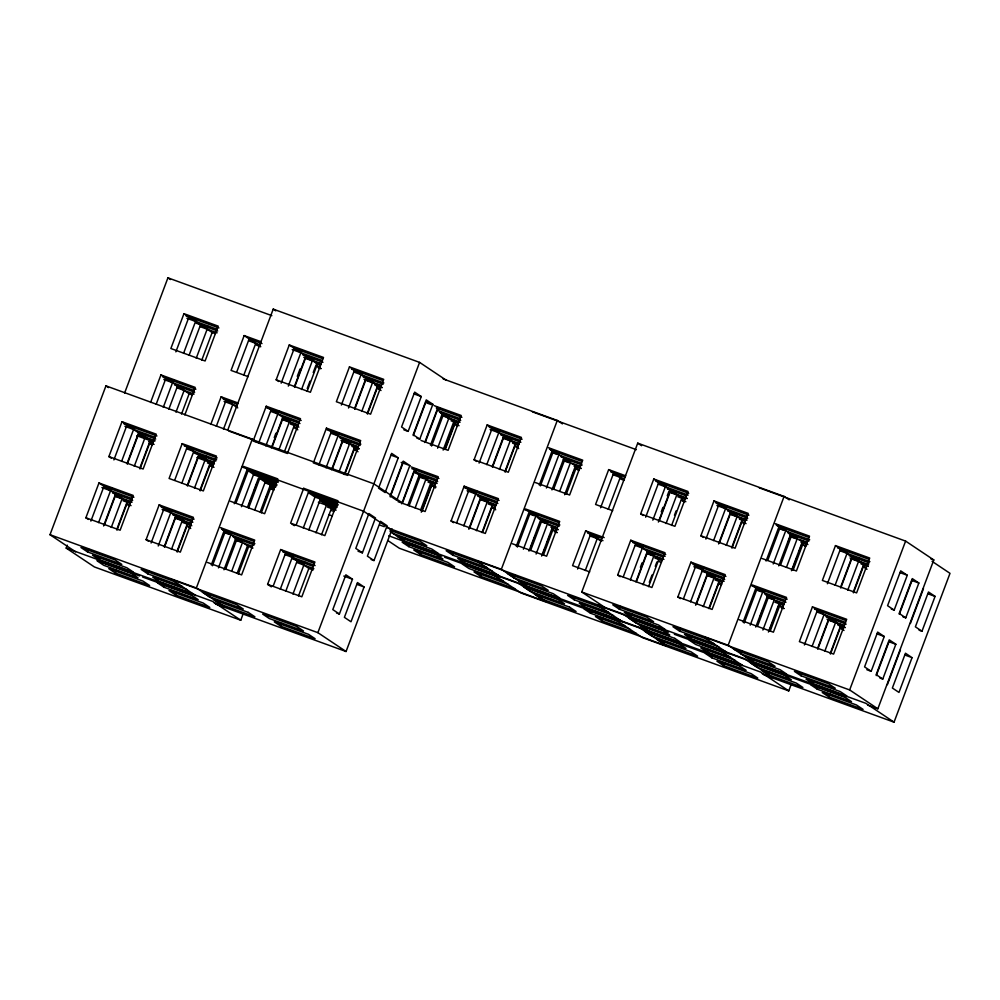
<?xml version="1.0" encoding="UTF-8"?>
<svg xmlns="http://www.w3.org/2000/svg" width="1000" height="1000" viewBox="0 0 1000 1000"><rect width="100%" height="100%" fill="white"/><g stroke="black" fill="none" stroke-linecap="round" stroke-linejoin="round"><path stroke-width="1.5" d="M75.638 551.862L50 534.712L105.95 385.863L252.312 439.137L256.163 441.7M243.512 612.925L240.763 620.212L94.4 566.95L66.2 548.1L67.3 545.175M124.588 393.1L167.925 277.825L271.837 315.637M85.887 517.762L98.963 482.962L133.2 495.425L120.125 530.212L85.887 517.762L88.387 519.438M108.888 456.562L121.988 421.725L156.225 434.175L143.125 469.025L108.888 456.562L111.388 458.237M90.887 521.1L103.975 486.312L133.925 497.212M113.9 459.913L126.988 425.062M87.562 551.925L80.962 547.513L115.2 559.963L121.8 564.375L87.562 551.925L88.612 549.138M98.575 522.612L111.613 487.925M121.587 461.388L134.625 426.7M103.575 525.962L115.562 494.075M127.137 463.288L138.588 432.825L155.7 439.05M104.275 525.337L115.175 496.35L130.863 502.062M127.275 464.137L138.188 435.1L153.887 440.812M150.588 402.463L160.938 374.925L195.175 387.375L184.825 414.925M183.962 313.675L170.863 348.512L205.1 360.975L218.2 326.138L183.962 313.675L212.15 332.525L215.012 333.562M156.137 404.363L165.938 378.263M175.863 351.863L188.962 317.025M99.162 559.675L92.562 555.262L126.8 567.725L133.4 572.137L99.162 559.675L100.2 556.9M111.263 527.475L122.163 498.475M134.275 466.262L146.225 434.45M116.812 529.362L127.163 501.825L130.013 502.863M139.812 468.162L149.637 442.025M116.962 530.2L127.825 501.3M139.975 468.975L149.787 442.863L154.075 444.412M150.575 441.087L149.537 443.875L152.387 444.913M163.275 407.325L173.588 379.875M183.562 353.35L196.6 318.65M168.825 409.212L177.537 386.025M189.112 355.238L200.562 324.775M115.363 573.05L108.763 568.65L143 581.1L149.6 585.513L115.363 573.05L116.412 570.275M175.963 412.175L184.137 390.438M196.238 358.225L208.2 326.4M181.513 414.075L189.137 393.775L160.938 374.925M201.788 360.112L212.15 332.525M146.088 539.663L159.162 504.875L193.4 517.337L180.325 552.125L146.088 539.663L148.588 541.337M182.188 443.625L169.088 478.475L203.325 490.925L216.425 456.087L182.188 443.625L205.387 459.137M151.088 543.013L164.175 508.225M174.65 480.337L187.188 446.975M182 586.287L147.762 573.825L148.812 571.05M158.238 545.975L171.825 509.825M181.788 483.3L193.787 451.388M164.325 546.413L175.775 515.95M187.338 485.2L198.787 454.725M164.475 547.25L175.375 518.25L191.062 523.962M187.475 486.05L198.4 457.013L214.088 462.725M210.787 424.375L221.137 396.825L238.263 403.062M261.275 341.812L244.163 335.588L231.062 370.425L248.188 376.65M216.337 426.262L226.137 400.175L221.137 396.825M236.625 372.287L249.163 338.925L262 343.6M171.462 549.375L183.412 517.587M194.475 488.15L206.425 456.362M177.013 551.275L187.362 523.737L190.212 524.775M200.012 490.062L209.838 463.938M163.962 587.212L157.375 582.8L191.612 595.25L198.2 599.663L163.962 587.212L165.012 584.425M177.162 552.1L188.025 523.212M200.175 490.875L210.775 463M223.475 429.225L232.75 404.562M243.762 375.25L255.763 343.338M227.688 430.238L273.225 309.113L419.588 362.388L446.5 380.387M175.562 594.963L168.975 590.55L203.2 603.013L209.8 607.425L175.562 594.963L176.612 592.188M214.312 603.112L224.562 606.838L196.363 587.975L252.312 439.137M266.238 406.225L253.162 441.012L287.4 453.475L300.475 418.675L266.238 406.225L294.438 425.075L284.625 451.163M276.163 379.812L289.262 344.975L323.5 357.438L310.4 392.275L276.163 379.812L278.663 381.488M211.3 564.925L224.375 530.125L221.488 529.075M234.3 503.725L247.387 468.888M212.4 565.788L225.475 530.988M235.938 503.137L248.5 469.75M258.712 442.9L271.238 409.562M281.163 383.162L294.262 348.312L322.788 358.7M218.438 567.875L230.963 534.538L225.2 532.438M241.438 506.688L253.988 473.288L249.587 470.35M209.062 596.6L202.475 592.188L236.7 604.65L243.3 609.062L209.062 596.6L210.113 593.825M276.225 482.962L254.838 475.175L255.875 472.388M265.85 445.863L278.888 411.175M288.312 386.087L301.9 349.95M223.975 569.775L235.963 537.888L233.088 536.838M247.525 507.125L258.438 478.088M249.325 503.587L250.963 499.212M254.262 490.45L257 483.162M274.25 437.612L275.887 433.237M297.288 376.325L300.025 369.025M225.625 569.188L237.075 538.75M248.637 507.962L260.087 477.5M271.4 447.762L282.838 417.325L299.962 423.525M294.413 386.538L305.863 356.075M272.638 445.688L282.438 419.6L298.137 425.312M294.55 387.388L305.462 358.35L321.15 364.062M231.663 571.287L242.562 542.3L235.35 539.675M254.675 510.087L265.587 481.05L262.288 478.837M274.988 486.037L266.425 482.925L267.475 480.15M279.075 449.275L290.475 418.95M301.537 389.513L313.5 357.7M237.175 573.275L247.6 545.55M260.212 511.987L270.637 484.25M265.275 499.738L266.913 495.387M307.225 388.475L309.962 381.213M313.225 372.5L315.963 365.25M238.312 574.05L248.663 546.5L243.663 543.162L252.225 546.275M261.325 512.837L271.688 485.25M307.087 391.413L317.45 363.825L320.312 364.862M267.6 584.35L280.675 549.55L314.913 562.013L301.825 596.8L267.6 584.35L271.35 586.85M326.438 428.125L313.363 462.912L347.6 475.375L360.675 440.588L326.438 428.125L354.637 446.987L358.913 448.537M349.462 366.875L336.362 401.725L370.6 414.175L383.7 379.338L349.462 366.875L377.65 385.737L381.938 387.287M273.137 586.237L285.675 552.9L314.2 563.288M296.15 525.013L308.7 491.65M318.913 464.812L331.438 431.475M341.375 405.037L354.462 370.225M280.287 589.2L293.325 554.5M303.288 527.975L316.075 494.3M326.05 467.775L339.087 433.075M348.512 408L362.1 371.863M285.825 591.1L297.275 560.625M308.837 529.875L320.288 499.412M331.6 469.663L343.05 439.2M354.613 408.45L366.062 377.975M332.287 469.05L342.638 441.512L358.338 447.212M354.75 409.3L365.662 380.262L381.35 385.975M280.863 626.263L274.262 621.85L308.5 634.312L315.1 638.725L280.863 626.263L281.913 623.488M292.962 594.062L304.913 562.263M315.975 532.837L327.675 502.05M339.275 471.175L350.688 440.838M361.75 411.4L373.7 379.613M298.512 595.95L308.863 568.413L280.675 549.55M321.525 534.75L331.337 508.612M344.288 474.525L354.637 446.987M367.287 413.312L377.65 385.737M344.975 473.9L355.3 446.463M367.45 414.125L378.3 385.238M392.137 528.938L346.062 651.513L317.875 632.663L419.588 362.388M339.387 614.012L352.475 579.212L345.875 574.812L332.8 609.6L339.387 614.012L336.512 612.962M362.4 552.812L375.487 517.975L368.9 513.562L355.8 548.4L362.4 552.812L358.062 551.237M398.237 457.788L385.163 492.575L378.562 488.175L391.637 453.375L398.237 457.788L391.025 455.163M408.162 431.388L421.262 396.55L414.663 392.137L401.562 426.975L408.162 431.388L403.837 429.812M390.262 496.887L403.425 461.863M413.3 435.6L425.913 402.025M364.062 586.975L350.988 621.763L344.4 617.35L357.475 582.562L364.062 586.975L356.85 584.35M373.988 560.562L387.088 525.725L380.487 521.312L367.4 556.163L373.988 560.562L371.1 559.513M409.837 465.55L396.75 500.337L390.163 495.925L403.237 461.138L409.837 465.55L401.175 462.4M419.762 439.137L432.85 404.3L426.262 399.888L413.162 434.725L419.762 439.137L416.875 438.088M401.7 503.825L414.875 468.8M424.738 442.525L437.912 407.5M402.45 503.062L414.438 471.175M425.462 441.863L437.463 409.925M437.125 483.425L427.137 479.787L415.55 472.013L416.6 469.225M439.613 408.013L438.562 410.788L459.963 418.575M408 504.963L419.438 474.513L415.112 472.938M430.462 445.2L442.463 413.263L439.575 412.212M409.1 505.825L420.55 475.375M431.575 446.05L443.562 414.137M415.138 507.912L426.037 478.925L419.438 474.513M437.6 448.162L449.062 417.675L441.85 415.05M397.537 536.575L431.775 549.038L438.375 553.438L404.137 540.988L405.188 538.2M427.137 479.787L428.188 477.013M420.65 509.9L431.075 482.175M443.137 450.075L454.113 420.887M421.25 512.125L432.137 483.137M444.8 449.475L455.163 421.887L458.013 422.925M408.75 546.613L402.15 542.2L436.388 554.663L442.975 559.062L408.75 546.613L409.787 543.825M421.938 511.5L431.75 485.412M445.5 448.825L455.812 421.388M420.337 554.362L413.75 549.95L447.987 562.413L454.575 566.825L420.337 554.362L421.388 551.587M451.075 520.975L464.15 486.188L498.387 498.65L485.3 533.438L451.075 520.975L453.575 522.65M474.075 459.775L487.163 424.938L521.4 437.4L508.312 472.238L474.075 459.775L476.575 461.45M456.613 522.875L469.15 489.525L499.1 500.438M479.087 463.1L492.175 428.288M486.975 567.6L452.738 555.138L453.787 552.362M463.762 525.825L476.8 491.138M486.775 464.613L499.812 429.913M468.762 529.175L480.75 497.262M492.312 466.5L503.762 436.037M469.45 528.562L480.35 499.562L496.037 505.275M492.463 467.35L503.375 438.325L519.062 444.025M498.575 575.35L464.338 562.888L465.387 560.112M476.438 530.688L488.4 498.9M499.462 469.462L511.413 437.675M481.987 532.587L492.337 505.037L464.15 486.188M505 471.375L515.363 443.8L518.212 444.837M482.688 531.962L491.962 507.3L494.812 508.338M505.15 472.188L516.013 443.3M514.775 588.725L480.538 576.275L481.587 573.488M526.975 586.425L501.35 569.288L557.3 420.438L443.125 378.9M516.275 546.225L529.35 511.438L525.025 509.862M539.275 485.037L552.375 450.188L549.487 449.137M517.375 547.087L530.45 512.3L558.975 522.688M540.375 485.9L553.475 451.05M523.413 549.188L535.95 515.85L529.35 511.438M546.413 487.987L558.962 454.6L553.2 452.5M514.05 577.913L507.45 573.5L541.688 585.95L548.275 590.363L514.05 577.913L515.087 575.125M547.55 523.737L537.05 516.688L538.1 513.913M528.962 551.087L540.95 519.188L538.062 518.138M551.962 489.888L563.962 457.95L561.087 456.9M531.263 546.188L535.1 535.975M559.237 471.763L560.887 467.388M530.6 550.5L542.05 520.062L559.175 526.263M553.625 489.275L565.075 458.812L582.188 465.037M536.1 554.05L547.537 523.6L540.95 519.188M559.65 491.388L570.562 462.362L563.35 459.738M525.638 585.662L519.05 581.25L553.288 593.713L559.875 598.125L525.638 585.662L526.688 582.888M541.613 556.038L552.575 526.85M564.65 494.75L575.612 465.562M543.438 552.425L545.062 548.075M547.25 542.275L549.975 535.025M572.438 475.238L574.075 470.887M543.288 555.35L553.65 527.812L557.925 529.375M566.3 494.15L576.663 466.562L580.95 468.125M578.775 470.513L576.275 468.85L577.312 466.062M604.2 537.612L585.65 530.862L572.575 565.65L589.688 571.888M625.788 475.85L608.675 469.613L595.575 504.462L612.688 510.688M577.575 569L590.65 534.212M600.588 507.775L613.675 472.962M608.475 612.275L574.25 599.812L575.288 597.038M585.262 570.513L598.3 535.812M608.275 509.288L621.312 474.588M606.138 608.288L581.775 592L637.725 443.15L784.1 496.413L789.225 499.85M624.688 625.65L590.45 613.2L591.5 610.413M617.675 575.05L630.75 540.25L664.987 552.712L651.912 587.5L617.675 575.05L620.175 576.712M640.675 513.85L653.775 479.012L688 491.463L674.912 526.312L640.675 513.85L643.175 515.525M636.287 633.413L602.05 620.95L603.088 618.175M623.212 576.938L635.75 543.6M645.675 517.2L658.775 482.35M619.338 609.2L612.75 604.8L646.988 617.25L653.575 621.663L619.338 609.2L620.388 606.425M630.363 579.9L643.4 545.212M652.825 520.125L666.413 483.988M640.4 567.275L642.05 562.888M661.25 511.812L662.887 507.438M667.275 495.763L668.925 491.388M635.9 581.8L647.35 551.35L663.05 557.038M658.375 522.025L670.362 490.112M636.6 581.175L646.95 553.638L662.65 559.35M659.613 519.975L669.975 492.388L687.087 498.612M630.938 616.962L624.35 612.55L658.575 625.013L665.175 629.425L630.938 616.962L631.987 614.188M643.05 584.763L654.987 552.987M666.05 523.55L676.963 494.513M649.275 582.275L652 575.025M655.275 566.325L656.9 561.975M674.463 515.25L676.1 510.9M648.587 586.65L658.95 559.113L655.188 556.6M671.6 525.45L681.963 497.863L653.775 479.012M635.55 622.587L628.95 618.175L663.188 630.638L669.788 635.05L635.55 622.587L636.587 619.812M684.075 501.812L681.575 500.138L682.613 497.362M677.875 596.95L690.95 562.163L725.188 574.625L712.113 609.412L677.875 596.95L680.375 598.625M700.875 535.763L713.975 500.913L748.2 513.375L735.113 548.212L700.875 535.763L703.375 537.425M663.35 643.725L656.75 639.312L690.987 651.775L697.588 656.175L663.35 643.725L664.4 640.938M683.425 598.85L695.95 565.513M705.888 539.075L718.975 504.263M713.775 643.575L679.55 631.112L680.588 628.337M690.562 601.812L703.6 567.112M713.575 540.588L726.612 505.887M695.562 605.15L707.562 573.237M718.575 543.925L730.575 512.013M696.263 604.538L707.15 575.538L722.85 581.25M719.262 543.325L730.175 514.3L745.863 520M725.375 651.325L691.137 638.875L692.188 636.087M703.25 606.663L715.2 574.875M726.263 545.438L737.163 516.425M708.787 608.562L719.15 581.013L690.95 562.163M731.8 547.35L742.163 519.775L745.013 520.812M709.488 607.938L718.763 583.275L721.612 584.312M731.963 548.162L742.812 519.275M741.575 664.712L707.35 652.25L708.388 649.475M711.95 657.875L705.362 653.462L739.6 665.925L746.188 670.337L711.95 657.875L713 655.1M755.062 663.263L728.15 645.263L784.1 496.413M723.55 665.625L716.95 661.213L751.188 673.675L757.788 678.088L723.55 665.625L724.6 662.85M743.075 622.2L756.15 587.413L751.825 585.837M766.075 561.013L779.175 526.163L776.287 525.112M744.175 623.062L757.25 588.275M767.725 560.425L780.275 527.038M750.212 625.163L762.75 591.825L756.15 587.413M773.213 563.962L785.763 530.575L780 528.475M741.888 651.1L740.85 653.888L775.088 666.338L768.487 661.938L734.25 649.475M764.9 589.888L763.863 592.663L785.25 600.45M755.763 627.062L767.75 595.175L764.862 594.125M778.763 565.862L790.775 533.925L787.887 532.875M760.263 616.325L763 609.025M788.238 541.9L789.875 537.525M757.412 626.475L768.85 596.038M780.425 565.25L791.875 534.788M762.9 630.025L774.35 599.575L767.75 595.175M786.45 567.362L797.362 538.337L790.15 535.712M753.487 658.863L752.438 661.637L786.675 674.1L780.088 669.688L745.85 657.225M768.413 632.013L779.375 602.837M791.45 570.725L802.412 541.538M770.238 628.4L772.962 621.15M777.312 609.55L778.95 605.2M793.238 567.188L797.062 557.025M799.25 551.213L801.975 543.962M770.1 631.325L780.45 603.787L783.3 604.825M793.1 570.125L803.462 542.537M805.575 546.5L803.075 544.825L804.125 542.038M768.65 675.025L762.05 670.612L796.287 683.062L802.887 687.475L768.65 675.025L769.688 672.237M812.45 606.838L799.375 641.637L833.612 654.087L846.688 619.3L812.45 606.838L840.65 625.7L844.925 627.25M835.475 545.6L822.375 580.438L856.612 592.888L869.712 558.05L835.475 545.6L863.675 564.45L867.95 566.013M804.375 644.975L817.45 610.188M827.387 583.75L840.475 548.938M788.75 690.888L760.562 672.025L614.188 618.763L642.387 637.612L788.75 690.888L791.5 683.587M801.05 675.788L794.45 671.388L828.688 683.838L835.288 688.25L801.05 675.788L802.087 673.012M812.062 646.488L824.062 614.575M835.075 585.262L848.112 550.575M817.613 648.375L829.062 617.913M840.625 587.163L852.075 556.7M817.763 649.212L828.662 620.225L844.35 625.925M840.763 588.013L851.675 558.975L867.375 564.688M812.65 683.55L806.05 679.137L840.288 691.6L846.875 696L812.65 683.55L813.688 680.763M824.75 651.338L836.7 619.55M847.763 590.112L859.712 558.325M830.3 653.238L840.65 625.7M853.3 592.038L863.675 564.45M817.25 689.175L810.662 684.762L844.887 697.225L851.488 701.625L817.25 689.175L818.3 686.388M830.45 654.062L841.312 625.175M853.462 592.837L864.325 563.95M828.85 696.925L822.25 692.513L856.488 704.975L863.088 709.388L828.85 696.925L829.9 694.15M905.6 541.1L933.8 559.95L877.85 708.8L849.65 689.95L905.6 541.1L759.237 487.837M871.175 671.3L884.25 636.5L877.65 632.087L864.575 666.888L871.175 671.3L866.85 669.725M894.175 610.1L907.275 575.262L900.675 570.85L887.575 605.688L894.175 610.1L891.287 609.05M876.275 675.6L888.9 642.038M899.312 614.312L911.938 580.737M882.775 679.05L895.85 644.262L889.25 639.85L876.175 674.638L882.775 679.05L879.887 678M905.775 617.85L918.863 583.013L912.275 578.6L899.175 613.438L905.775 617.85L902.887 616.8M887.375 684.675L900.45 649.887M910.375 623.475L923.475 588.638M912.05 657.638L898.975 692.425L892.375 688.025L905.462 653.225L912.05 657.638L904.837 655.013M921.975 631.237L935.075 596.388L928.475 591.987L915.387 626.825L921.975 631.237L919.087 630.188M763.787 674.775L894.05 722.175L950 573.337L932.062 561.337M532.425 411.85L636.35 449.675M930.863 558.888L933.8 559.95M351.575 369.175L382.987 380.613M775.275 523.688L809.513 536.15L796.413 570.988L762.175 558.525M655.888 481.3L688.725 493.25M716.087 503.212L748.925 515.163M777.387 525.988L808.8 537.413M837.588 547.888L869 559.325M292.2 349.575L322.25 360.513M353.85 372.013L383.875 382.938M414.05 393.925L421.262 396.55M658.15 484.137L688.188 495.075M716.912 505.525L746.963 516.462M302.975 355.025L322.975 362.3M363.175 376.925L383.175 384.212M779.663 528.812L783.988 530.388M809.688 539.75L786.875 531.438L776.525 524.525M839.862 550.725L869.9 561.65M900.062 572.638L907.275 575.262M667.487 489.062L686.062 495.812M727.688 510.962L747.688 518.25M788.988 533.737L808.988 541.013M849.188 555.65L869.188 562.925M303.8 357.337L321.012 363.6M364 379.237L381.213 385.5M425.637 401.675L432.85 404.3M426.962 403.038L431.25 404.588M434.1 405.625L461.2 415.487L448.113 450.325L421 440.462M186.075 315.975L218.912 327.925M548.475 447.713L582.712 460.163L569.612 495.012L535.375 482.55M669.75 491.9L686.95 498.15M729.95 513.8L747.15 520.062M316.175 363.775L320.45 365.337M374.95 385.163L382.075 387.762M791.25 536.575L797.025 538.675M798.462 539.2L807.025 542.312M850.013 557.95L868.65 564.738M911.65 580.388L918.863 583.013M791.475 537.062L795.763 538.625M798.612 539.663L807.175 542.775M436.25 407.938L461.925 417.275M489.288 427.238L522.125 439.188M550.588 450L582 461.438M610.788 471.912L625.087 477.113M681.963 497.863L684.812 498.9M186.9 318.275L216.95 329.212M248.55 340.712L260.038 344.9M677.825 496.775L684.963 499.363M739.463 519.2L745.163 521.275M317.062 366.112L319.913 367.15M380.112 389.05L377.262 388.013L381.012 390.525M800.763 541.962L807.887 544.562M860.962 563.875L868.088 566.475M490.112 429.55L520.163 440.475M196.238 323.2L217.675 331M256.438 345.112L260.763 346.688L244.163 335.588M318.075 367.537L320.962 368.587M552.85 452.837L557.188 454.412M581.462 463.25L560.062 455.462L549.725 448.55M613.05 474.75L624.55 478.925M681.575 500.138L685.85 501.7M746.05 523.612L741.775 522.05L744.275 523.725M440.675 413.088L460.688 420.363M500.887 434.988L520.887 442.262M803.075 544.825L805.925 545.862M866.125 567.762L863.275 566.725L867.025 569.237M620.938 479.137L623.825 480.188M199.938 326.562L217.138 332.825M442.95 415.913L460.15 422.175M503.15 437.825L518.925 443.562M447.45 417.962L458.862 422.125M564.45 460.6L568.775 462.175M571.663 463.225L580.225 466.337M564.675 461.087L568.95 462.65M571.812 463.688L580.363 466.8M927.862 593.763L935.075 596.388M451.025 420.8L458.162 423.387M512.65 443.225L518.362 445.3M573.962 465.988L581.087 468.587M459.05 425.725L454.775 424.162L457.275 425.838M517.825 447.113L514.975 446.075L518.725 448.587M576.275 468.85L579.125 469.888M266.913 407.987L301.2 420.462M327.125 429.875L359.975 441.85M632.863 542.55L665.713 554.5M693.075 564.438L725.913 576.413M754.375 587.225L787.212 599.175M814.575 609.113L845.987 620.562M270.625 411.35L299.237 421.737M330.838 433.237L360.863 444.162M635.138 545.388L665.175 556.287M693.9 566.737L723.95 577.675M756.975 589.725L762.75 591.825M340.163 438.15L360.163 445.438M756.637 590.062L760.962 591.638M816.85 611.95L845.462 622.362M877.038 633.875L884.25 636.5M701.787 571.138L724.675 579.462M765.962 594.987L785.975 602.238M826.175 616.862L846.175 624.15M282.225 419.1L297.987 424.85M340.988 440.462L358.188 446.75M411.075 466.875L438.188 476.737L425.1 511.525L398 501.662M163.05 377.212L195.9 389.162M223.263 399.1L237.55 404.325M646.725 553.138L663.925 559.4M706.938 575.025L724.125 581.312M767.125 596.95L774.35 599.575M290.3 423.988L298.863 427.1M351.925 446.413L359.062 449M766.787 597.3L772.562 599.388M775.45 600.438L784 603.562M827 619.175L844.2 625.462M888.637 641.637L895.85 644.262M464.825 487.925L469.162 489.5M775.588 600.913L784.15 604.025M411.8 468.663L438.9 478.525M587.775 533.138L602.062 538.362M163.875 379.525L193.938 390.438M224.088 401.413L237.025 406.112M654.812 558.013L661.938 560.612M715.013 579.925L722.138 582.525M296.9 428.363L294.05 427.325L297.8 429.837M357.1 450.275L354.25 449.237L358 451.75M774.887 602.175L783.45 605.288M837.938 625.125L845.075 627.712M415.55 472.013L436.95 479.8M467.1 490.763L497.15 501.7M530.175 513.75L535.95 515.85M174.65 384.975L194.662 392.225M529.837 514.087L534.163 515.662M537.05 516.688L559.875 524.987M590.05 535.975L602.962 540.675M658.562 561.362L661.413 562.4M420.55 475.35L437.675 481.587M477.875 496.213L497.875 503.488M780.062 606.038L782.913 607.075M843.112 628.987L840.263 627.95L844.013 630.462M539.163 519.012L542.05 520.062M176.925 387.812L194.112 394.062M781.062 607.5L783.95 608.55M418.825 476.3L426.037 478.925M480.138 499.05L495.9 504.812M419.925 477.163L424.25 478.738M541.775 521.5L547.537 523.6M425.863 479.738L435.838 483.363M189.137 393.775L191.988 394.812M541.425 521.838L545.763 523.413M548.638 524.462L557.2 527.587M548.787 524.938L557.35 528.05M428 482.038L435.138 484.637M488.212 503.95L495.337 506.55M550.938 527.238L558.062 529.837M436.037 486.95L431.763 485.387L435.513 487.9M553.263 530.062L556.112 531.1M554.263 531.525L557.15 532.575M228.912 431.075L373.825 483.812L402.013 502.663M739.175 619.725L773.413 632.188L786.488 597.388L752.25 584.938L762.75 591.95M512.375 543.75L546.613 556.2L559.688 521.413L525.45 508.95L535.95 515.975M243.487 466.4L277.725 478.862L264.637 513.7L230.4 501.238M124.1 424.012L156.95 435.962M184.3 445.925L217.15 457.875M242.15 467.025L363.638 511.238L391.838 530.087M252.775 471.3L259.9 473.9M318.675 495.288L322.962 496.85M581.775 592L728.15 645.263M278.2 481.662L248.238 470.763L254.838 475.175M336.962 503.05L308.438 492.663L315.038 497.075L337.863 505.387M124.925 426.325L154.987 437.262M186.575 448.762L216.612 459.688M849.65 689.95L703.288 636.675L728.913 653.825M277.913 482.463L255.087 474.15L249.587 470.475M338.113 504.375L315.287 496.062L309.788 492.388M707.188 639.163L672.95 626.7L679.55 631.112M194.462 453.15L215.9 460.962M276.95 484.75L259.837 478.512L266.425 482.925M337.15 506.65L320.037 500.425L326.625 504.837L335.188 507.95M137.975 434.613L155.162 440.863M198.175 456.512L213.938 462.25M266.688 481.912L276.675 485.55M322.562 502.25L336.875 507.45M718.787 646.912L684.55 634.462L691.137 638.875M136.85 435.725L152.95 441.587M196.863 457.562L214.425 463.95M265.675 483.062L275.925 486.788M318.363 502.238L335.938 508.638M379.862 525.075L384.25 526.675M387.175 527.737L501.35 569.288M148.65 441.538L152.925 443.1M207.425 462.925L213.125 465M271.812 486.413L274.738 487.475M331.825 508.25L334.75 509.312M270.15 486.213L274.425 487.775M327.5 507.088L336.05 510.2M209.988 464.762L212.838 465.8M390.225 530.375L420.188 541.275L426.775 545.688L392.537 533.225M480.387 563.188L446.15 550.725L452.738 555.138M601.888 607.863L567.65 595.4L574.25 599.812M629 617.788L668.525 632.163M674.375 634.3L725.612 652.938M209.737 465.775L214.013 467.337M723.388 652.537L689.15 640.088L695.75 644.5L729.987 656.95M750.512 662.463L845.65 697.087M867.6 705.075L877.85 708.8M271.038 488.55L273.888 489.588M331.238 510.462L334.087 511.5M491.975 570.938L457.738 558.488L464.338 562.888M613.488 615.625L579.25 603.162L585.837 607.575L620.075 620.025M734.987 660.3L700.75 647.837L707.35 652.25M388.75 535.8L517.55 582.675L545.75 601.525L399.375 548.263L387.85 540.55M329 514.7L331.925 515.775M403.663 542.337L441.725 556.188M444.65 557.25L498.8 576.962M496.587 576.562L462.35 564.113L468.95 568.513L503.188 580.975M526.638 587.55L618.85 621.1M618.088 621.237L583.85 608.787L590.45 613.2M646.675 631.7L740.35 665.788M762.3 673.775L772.55 677.5L744.35 658.65L597.987 605.388L622.337 621.663M508.188 584.325L473.95 571.862L480.538 576.275M629.688 629L595.45 616.538L602.05 620.95M220.475 527.65L254.713 540.1L241.625 574.9L207.4 562.438M161.3 507.15L194.125 519.125M282.8 551.825L285.688 552.875M222.587 529.938L254 541.375M110.575 490.7L131.975 498.488M162.125 509.462L192.175 520.388M101.912 487.575L110.562 490.725M232.075 535.375L254.9 543.688M285.062 554.663L315.1 565.588M224.85 532.775L229.188 534.35M343.812 576.062L352.475 579.212M112.675 493.025L132.688 500.275M172.887 514.9L192.9 522.175M234.188 537.7L254.2 544.95M292.95 559.05L312.975 566.337M114.95 495.85L132.15 502.113M175.162 517.737L190.925 523.5M296.663 562.413L313.85 568.7M236.45 540.538L240.775 542.112M123.025 500.737L130.162 503.325M181.8 522.125L191.788 525.75M248.663 546.5L252.95 548.062M308.863 568.413L313.15 569.963M131.062 505.637L126.775 504.075L129.275 505.75M189.838 527.025L186.975 525.988L190.725 528.5M50 534.712L196.363 587.975M317.875 632.663L171.5 579.4L195.85 595.675M175.4 581.875L141.163 569.412L147.762 573.825M187 589.637L152.762 577.175L159.362 581.587L193.6 594.038M66.2 548.1L212.575 601.362L240.763 620.212M97.225 560.5L139.675 575.938M142.6 577.013L192.362 595.112M215.8 604.113L346.062 651.513M788.125 532.275L797.362 538.462M637.725 443.15L641.575 445.725M713.975 500.913L740.913 518.938M557.3 420.438L562.425 423.875M608.675 469.613L624.025 479.888M561.312 456.3L570.562 462.488M765.113 593.5L774.35 599.712M781.312 606.875L783.812 608.55M487.163 424.938L514.113 442.962M718.763 583.275L721.263 584.95M439.812 411.625L450.163 418.537M630.75 540.25L653.938 555.763M894.05 722.175L865.863 703.325L719.488 650.062L742.562 665.487M273.225 309.113L275.788 310.837M585.65 530.862L601.013 541.1M289.262 344.975L316.2 362.987M318.312 366.95L320.812 368.612M554.513 530.9L557.013 532.575M167.925 277.825L170.487 279.538M491.962 507.3L495.712 509.8M649.762 631.962L622.85 613.962L476.488 560.7L500.838 576.987M226.15 400.15L237.75 407.9M390.1 531.462L404.137 540.988M321.388 500.138L326.887 503.825M261.188 478.237L265.587 481.175M269.875 487.65L273.712 490.213M105.95 385.863L108.513 387.587M291.85 523.987L294.35 525.662M121.988 421.725L145.188 437.238M221.725 528.488L232.062 535.4M233.325 536.213L242.562 542.425M159.162 504.875L186.112 522.9M98.963 482.962L125.913 500.988M303.688 488.312L290.6 523.15L324.837 535.612L337.925 500.763L303.688 488.312M784.688 675.312L750.462 662.85L757.05 667.262L791.287 679.725L784.688 675.312M674.788 638.387L640.55 625.925L647.15 630.337L681.375 642.8L674.788 638.387M639.05 627.35L492.688 574.087L520.887 592.938L667.25 646.2L639.05 627.35M557.888 599.338L523.65 586.875L530.25 591.287L564.487 603.75L557.888 599.338M679.388 644.013L645.163 631.55L651.75 635.962L685.987 648.425L679.388 644.013M569.487 607.087L535.25 594.637L541.85 599.038L576.087 611.5L569.487 607.087M296.913 626.55L262.675 614.1L269.262 618.513L303.5 630.962L296.913 626.55M248.3 612.4L214.062 599.938L220.662 604.35L254.9 616.812L248.3 612.4M131.412 573.35L97.175 560.887L103.763 565.3L138 577.762L131.412 573.35"/></g></svg>
